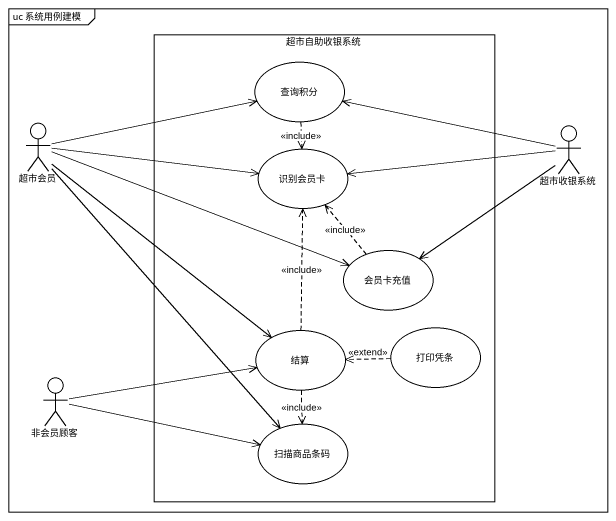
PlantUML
@startuml
mainframe uc 系统用例建模
rectangle 超市自助收银系统 {
  usecase 查询积分
  usecase 识别会员卡
  usecase 会员卡充值
  usecase 结算
  usecase 打印凭条
  usecase 扫描商品条码
}
actor 超市会员
actor 超市收银系统
actor 非会员顾客
查询积分 <-right- 超市收银系统
查询积分 ..> 识别会员卡 : <<include>>
超市会员 -right-> 查询积分
超市会员 -right-> 识别会员卡
超市会员 -right-> 会员卡充值
超市会员 --> 结算
超市会员 --> 扫描商品条码
识别会员卡 <-right- 超市收银系统
会员卡充值 <-up- 超市收银系统
会员卡充值 .up.> 识别会员卡 : <<include>>
结算 .up.> 识别会员卡 : <<include>>
结算 ..> 扫描商品条码 : <<include>>
打印凭条 .left.> 结算 : <<extend>>
非会员顾客 -right-> 结算
非会员顾客 -right-> 扫描商品条码
@enduml
